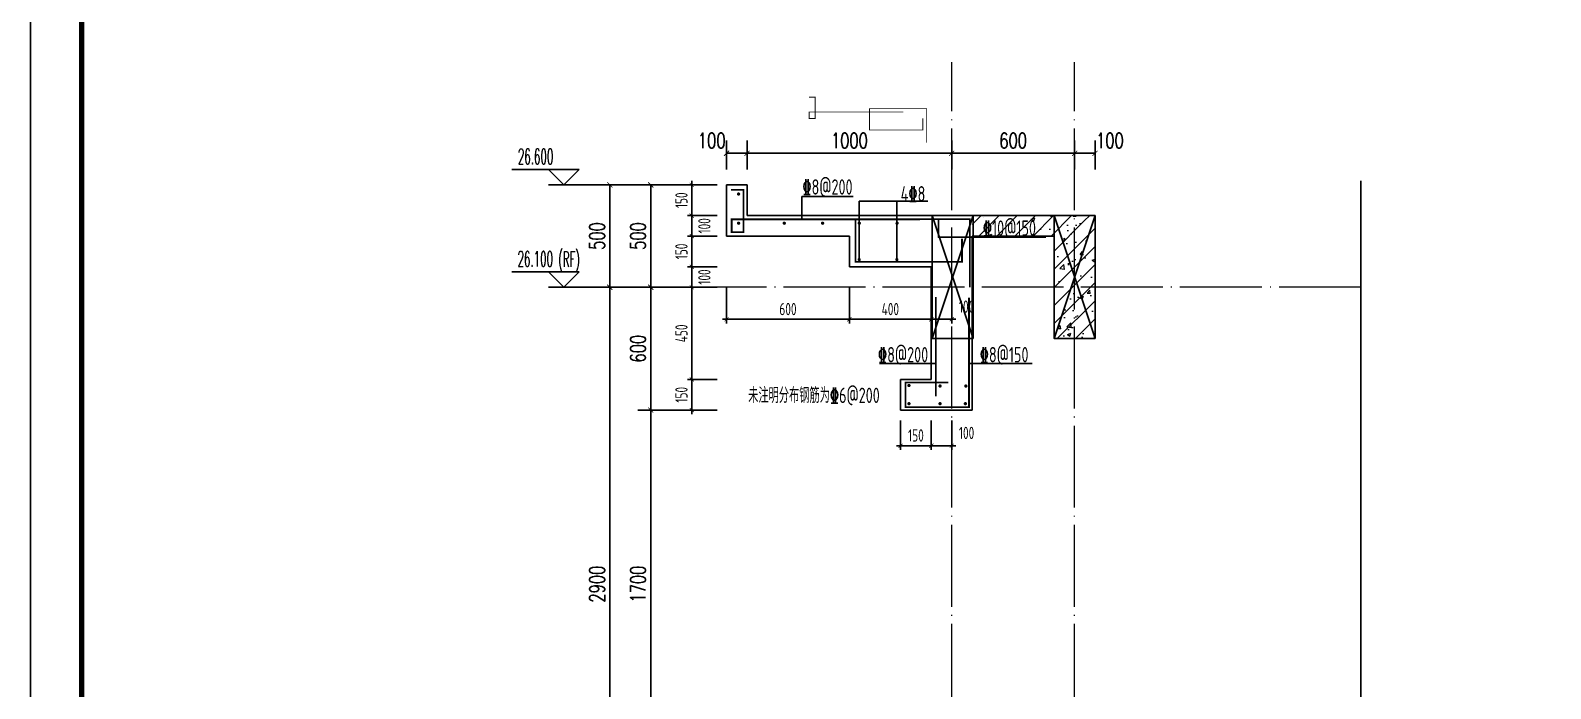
# Model space of a CAD drawing. Extents: x -812054 to 22247, y -644080 to 1003627.
# Drawn here: x -137315 to -129890, y -214228 to -211013 of the extents above; entities that cross this region are included whole.
import ezdxf

# ---------------------------------------------------------------- set-up
doc = ezdxf.new("R2010")
doc.units = 0
doc.header["$LTSCALE"] = 1000
doc.linetypes.add('DOTE', pattern=[2.42, 2, -0.2, 0.02, -0.2])
doc.layers.get('0').update_dxf_attribs({"linetype": 'CONTINUOUS'})
doc.layers.get('DEFPOINTS').update_dxf_attribs({"linetype": 'CONTINUOUS'})
for name, color, linetype in [('DIM', 2, 'CONTINUOUS'), ('DIM_ELEV', 3, 'CONTINUOUS'), ('DIM_SYMB', 3, 'CONTINUOUS'), ('PUB_DIM', 3, 'CONTINUOUS'), ('PUB_TEXT', 2, 'CONTINUOUS'), ('REIN', 6, 'CONTINUOUS'), ('S-大样-砼线', 7, 'CONTINUOUS'), ('S-引出线', 40, 'CONTINUOUS'), ('TEXT', 2, 'CONTINUOUS'), ('WALL', 5, 'CONTINUOUS')]:
    doc.layers.add(name, color=color, linetype=linetype)
for name, color, linetype, lineweight in [('DOTE', 19, 'DOTE', 9), ('PUB_HATCH', 8, 'CONTINUOUS', 9), ('图框', 9, 'CONTINUOUS', 18)]:
    doc.layers.add(name, color=color, linetype=linetype, lineweight=lineweight)
doc.layers.add('yichutu', color=7, linetype='CONTINUOUS', true_color=0xffffff)
doc.styles.add('_TCH_DIM', font='SIMPLEX.shx', dxfattribs={"width": 0.7, "bigfont": 'GBCBIG.shx'})
doc.styles.add('_TCH_DIM_T3', font='SIMPLEX', dxfattribs={"width": 0.705882, "bigfont": 'GBCBIG'})
doc.styles.add('TSSD_DIMENSION', font='Tssdeng.shx', dxfattribs={"width": 0.7, "bigfont": 'tssdchn.shx'})
doc.styles.add('TSSD_REIN', font='tssdeng.shx', dxfattribs={"width": 0.7, "height": 300, "bigfont": 'tssdchn.shx'})
doc.dimstyles.new('_TCH_ARCH&&25', dxfattribs={"dimtxt": 74.375, "dimasz": 25, "dimexe": 62.5, "dimexo": 75, "dimgap": 25, "dimtad": 1, "dimdec": 0, "dimzin": 0, "dimdsep": 46, "dimtxsty": '_TCH_DIM_T3', "dimblk": 'ARCHTICK', "dimcen": 0.09, "dimclrt": 7, "dimazin": 0, "dimtfac": 1, "dimtdec": 0, "dimtix": 1, "dimtmove": 2, "dimatfit": 3, "dimldrblk": 'ARCHTICK', "dimfxl": 1, "dimtolj": 1, "dimtzin": 0, "dimarcsym": 0})
doc.dimstyles.new('TSSD_20_20', dxfattribs={"dimtxt": 60, "dimasz": 20, "dimexe": 20, "dimexo": 50, "dimgap": 20, "dimtad": 1, "dimdec": 0, "dimzin": 0, "dimdsep": 46, "dimtxsty": 'TSSD_DIMENSION', "dimblk": 'ARCHTICK', "dimblk1": 'ARCHTICK', "dimblk2": 'ARCHTICK', "dimcen": 0, "dimdle": 20, "dimclrt": 7, "dimadec": 0, "dimazin": 0, "dimtfac": 1, "dimtdec": 0, "dimtix": 1, "dimtmove": 2, "dimatfit": 3, "dimfxl": 1, "dimtolj": 1, "dimtzin": 0, "dimarcsym": 0})
pattern_1 = [(45, (-700045.335, -61224.87), (-44.194174, 44.194174), []), (50, (-700045.33, -61224.87), (179.315046, -15.688034), [18.75, -206.25]), (355, (-700045.33, -61224.87), (-34.687833, 188.048033), [15, -165]), (100.4514, (-700030.4, -61226.18), (144.627345, 172.359886), [15.93505, -175.28553]), (46.1842, (-700045.33, -61174.87), (266.81026, -41.37975), [28.125, -309.375]), (96.6356, (-700023.1, -61178.32), (233.66568, 243.52947), [23.90257, -262.92825]), (351.1842, (-700045.33, -61174.87), (233.66549, 243.52965), [22.5, -247.5]), (21, (-700020.33, -61187.37), (149.226763, -100.654723), [18.75, -206.25]), (326, (-700020.33, -61187.37), (60.828833, 181.28751), [15, -165]), (71.4514, (-700007.9, -61195.76), (210.055657, 80.632624), [15.93505, -175.28553]), (37.5, (-700045.335, -61224.87), (3.039964, 83.2234635), [0, -163, 0, -167.5, 0, -165.625]), (7.5, (-700045.335, -61224.87), (65.767384, 98.602928), [0, -95.5, 0, -159.25, 0, -63.125]), (327.5, (-700101.085, -61224.87), (133.455609, -5.638718), [0, -62.5, 0, -195, 0, -258.75]), (317.5, (-700126.08, -61224.87), (145.796542, 25.026246), [0, -81.25, 0, -129.5, 0, -183.75])]

# ---------------------------------------------------------------- blocks, each defined once
blk = doc.blocks.new('GFDDDDRG')
at = {"layer": '图框'}
blk.add_lwpolyline([(923310, -107437), (923310, -159999), (893610, -159999), (893610, -107437)], close=True, dxfattribs=at)
blk.add_lwpolyline([(923310, -107437), (923310, -159999), (893610, -159999), (893610, -107437)], close=True, dxfattribs=at)
at = {"layer": '图框', "const_width": 50}
blk.add_lwpolyline([(894110, -159499), (922810, -159499), (922810, -108687), (894110, -108687)], close=True, dxfattribs=at)
blk = doc.blocks.new('yct-1051-594-26275-14850-25-1002.0')
at = {"layer": 'yichutu', "color": 7, "true_color": 0xffffff}
blk.add_lwpolyline([(0, 0), (0, 14850), (26275, 14850), (26275, 0)], close=True, dxfattribs=at)
blk = doc.blocks.new('_ArchTick')
at = {"color": 0, "linetype": 'ByBlock', "const_width": 0.15}
blk.add_lwpolyline([(-0.5, -0.5), (0.5, 0.5)], dxfattribs=at)
blk = doc.blocks.new('*D2891')
at = {"layer": 'DEFPOINTS', "color": 0, "transparency": 16777216}
for p in [(-133064.7, -212867.9), (-132914.7, -212867.9), (-132914.7, -213041.6)]:
    blk.add_point(p, dxfattribs=at)
at = {"layer": 'DIM', "color": 0, "lineweight": -2, "transparency": 16777216}
for p, q in [((-133064.7, -212917.9), (-133064.7, -213061.6)), ((-132914.7, -212917.9), (-132914.7, -213061.6)), ((-133084.7, -213041.6), (-132894.7, -213041.6))]:
    blk.add_line(p, q, dxfattribs=at)
at = {"layer": 'DIM', "color": 0, "lineweight": -2, "transparency": 16777216, "xscale": 20, "yscale": 20, "zscale": 20, "rotation": 180}
blk.add_blockref('_ArchTick', (-133064.7, -213041.6), dxfattribs=at)
at = {"layer": 'DIM', "color": 0, "lineweight": -2, "transparency": 16777216, "xscale": 20, "yscale": 20, "zscale": 20}
blk.add_blockref('_ArchTick', (-132914.7, -213041.6), dxfattribs=at)
at = {"layer": 'DIM', "color": 7, "transparency": 16777216, "insert": (-132989.7, -212991.6), "char_height": 60, "attachment_point": 5, "style": 'TSSD_DIMENSION'}
blk.add_mtext('\\A1;150', dxfattribs=at)
blk = doc.blocks.new('*D2892')
at = {"layer": 'DEFPOINTS', "color": 0, "transparency": 16777216}
for p in [(-132914.7, -212867.9), (-132814.7, -212867.9), (-132814.7, -213041.6)]:
    blk.add_point(p, dxfattribs=at)
at = {"layer": 'DIM', "color": 0, "lineweight": -2, "transparency": 16777216}
for p, q in [((-132914.7, -212917.9), (-132914.7, -213061.6)), ((-132814.7, -212917.9), (-132814.7, -213061.6)), ((-132934.7, -213041.6), (-132794.7, -213041.6))]:
    blk.add_line(p, q, dxfattribs=at)
at = {"layer": 'DIM', "color": 0, "lineweight": -2, "transparency": 16777216, "xscale": 20, "yscale": 20, "zscale": 20, "rotation": 180}
blk.add_blockref('_ArchTick', (-132914.7, -213041.6), dxfattribs=at)
at = {"layer": 'DIM', "color": 0, "lineweight": -2, "transparency": 16777216, "xscale": 20, "yscale": 20, "zscale": 20}
blk.add_blockref('_ArchTick', (-132814.7, -213041.6), dxfattribs=at)
at = {"layer": 'DIM', "color": 7, "transparency": 16777216, "insert": (-132742.3, -212979.4), "char_height": 60, "attachment_point": 5, "style": 'TSSD_DIMENSION'}
blk.add_mtext('\\A1;100', dxfattribs=at)
blk = doc.blocks.new('*D2893')
at = {"layer": 'DEFPOINTS', "color": 0, "transparency": 16777216}
for p in [(-133814.7, -211613.7), (-133914.7, -211767.9), (-133814.7, -211767.9)]:
    blk.add_point(p, dxfattribs=at)
at = {"layer": 'PUB_DIM', "color": 0, "lineweight": -2, "transparency": 16777216}
for p, q in [((-133914.7, -211692.9), (-133914.7, -211551.2)), ((-133814.7, -211692.9), (-133814.7, -211551.2)), ((-133914.7, -211613.7), (-133814.7, -211613.7))]:
    blk.add_line(p, q, dxfattribs=at)
at = {"layer": 'PUB_DIM', "color": 0, "lineweight": -2, "transparency": 16777216, "xscale": 25, "yscale": 25, "zscale": 25, "rotation": 180}
blk.add_blockref('_ArchTick', (-133914.7, -211613.7), dxfattribs=at)
at = {"layer": 'PUB_DIM', "color": 0, "lineweight": -2, "transparency": 16777216, "xscale": 25, "yscale": 25, "zscale": 25}
blk.add_blockref('_ArchTick', (-133814.7, -211613.7), dxfattribs=at)
at = {"layer": 'PUB_DIM', "color": 7, "transparency": 16777216, "insert": (-133987.2, -211551.6), "char_height": 74.38, "attachment_point": 5, "style": '_TCH_DIM_T3'}
blk.add_mtext('\\A1;100', dxfattribs=at)
blk = doc.blocks.new('*D2894')
at = {"layer": 'DEFPOINTS', "color": 0, "transparency": 16777216}
for p in [(-132814.7, -211613.7), (-133814.7, -211767.9), (-132814.7, -211767.9)]:
    blk.add_point(p, dxfattribs=at)
at = {"layer": 'PUB_DIM', "color": 0, "lineweight": -2, "transparency": 16777216}
for p, q in [((-133814.7, -211692.9), (-133814.7, -211551.2)), ((-132814.7, -211692.9), (-132814.7, -211551.2)), ((-133814.7, -211613.7), (-132814.7, -211613.7))]:
    blk.add_line(p, q, dxfattribs=at)
at = {"layer": 'PUB_DIM', "color": 0, "lineweight": -2, "transparency": 16777216, "xscale": 25, "yscale": 25, "zscale": 25, "rotation": 180}
blk.add_blockref('_ArchTick', (-133814.7, -211613.7), dxfattribs=at)
at = {"layer": 'PUB_DIM', "color": 0, "lineweight": -2, "transparency": 16777216, "xscale": 25, "yscale": 25, "zscale": 25}
blk.add_blockref('_ArchTick', (-132814.7, -211613.7), dxfattribs=at)
at = {"layer": 'PUB_DIM', "color": 7, "transparency": 16777216, "insert": (-133314.7, -211551.6), "char_height": 74.38, "attachment_point": 5, "style": '_TCH_DIM_T3'}
blk.add_mtext('\\A1;1000', dxfattribs=at)
blk = doc.blocks.new('*D2895')
at = {"layer": 'DEFPOINTS', "color": 0, "transparency": 16777216}
for p in [(-132214.7, -211613.7), (-132814.7, -211767.9), (-132214.7, -211767.9)]:
    blk.add_point(p, dxfattribs=at)
at = {"layer": 'PUB_DIM', "color": 0, "lineweight": -2, "transparency": 16777216}
for p, q in [((-132814.7, -211692.9), (-132814.7, -211551.2)), ((-132214.7, -211692.9), (-132214.7, -211551.2)), ((-132814.7, -211613.7), (-132214.7, -211613.7))]:
    blk.add_line(p, q, dxfattribs=at)
at = {"layer": 'PUB_DIM', "color": 0, "lineweight": -2, "transparency": 16777216, "xscale": 25, "yscale": 25, "zscale": 25, "rotation": 180}
blk.add_blockref('_ArchTick', (-132814.7, -211613.7), dxfattribs=at)
at = {"layer": 'PUB_DIM', "color": 0, "lineweight": -2, "transparency": 16777216, "xscale": 25, "yscale": 25, "zscale": 25}
blk.add_blockref('_ArchTick', (-132214.7, -211613.7), dxfattribs=at)
at = {"layer": 'PUB_DIM', "color": 7, "transparency": 16777216, "insert": (-132514.7, -211551.6), "char_height": 74.38, "attachment_point": 5, "style": '_TCH_DIM_T3'}
blk.add_mtext('\\A1;600', dxfattribs=at)
blk = doc.blocks.new('*D2896')
at = {"layer": 'DEFPOINTS', "color": 0, "transparency": 16777216}
for p in [(-132114.7, -211613.7), (-132214.7, -211767.9), (-132114.7, -211767.9)]:
    blk.add_point(p, dxfattribs=at)
at = {"layer": 'PUB_DIM', "color": 0, "lineweight": -2, "transparency": 16777216}
for p, q in [((-132214.7, -211692.9), (-132214.7, -211551.2)), ((-132114.7, -211692.9), (-132114.7, -211551.2)), ((-132214.7, -211613.7), (-132114.7, -211613.7))]:
    blk.add_line(p, q, dxfattribs=at)
at = {"layer": 'PUB_DIM', "color": 0, "lineweight": -2, "transparency": 16777216, "xscale": 25, "yscale": 25, "zscale": 25, "rotation": 180}
blk.add_blockref('_ArchTick', (-132214.7, -211613.7), dxfattribs=at)
at = {"layer": 'PUB_DIM', "color": 0, "lineweight": -2, "transparency": 16777216, "xscale": 25, "yscale": 25, "zscale": 25}
blk.add_blockref('_ArchTick', (-132114.7, -211613.7), dxfattribs=at)
at = {"layer": 'PUB_DIM', "color": 7, "transparency": 16777216, "insert": (-132042.3, -211551.6), "char_height": 74.38, "attachment_point": 5, "style": '_TCH_DIM_T3'}
blk.add_mtext('\\A1;100', dxfattribs=at)
blk = doc.blocks.new('*D2897')
at = {"layer": 'DEFPOINTS', "color": 0, "transparency": 16777216}
for p in [(-133914.7, -212217.9), (-133314.7, -212217.9), (-133314.7, -212424.4)]:
    blk.add_point(p, dxfattribs=at)
at = {"layer": 'DIM', "color": 0, "lineweight": -2, "transparency": 16777216}
for p, q in [((-133914.7, -212267.9), (-133914.7, -212444.4)), ((-133314.7, -212267.9), (-133314.7, -212444.4)), ((-133934.7, -212424.4), (-133294.7, -212424.4))]:
    blk.add_line(p, q, dxfattribs=at)
at = {"layer": 'DIM', "color": 0, "lineweight": -2, "transparency": 16777216, "xscale": 20, "yscale": 20, "zscale": 20, "rotation": 180}
blk.add_blockref('_ArchTick', (-133914.7, -212424.4), dxfattribs=at)
at = {"layer": 'DIM', "color": 0, "lineweight": -2, "transparency": 16777216, "xscale": 20, "yscale": 20, "zscale": 20}
blk.add_blockref('_ArchTick', (-133314.7, -212424.4), dxfattribs=at)
at = {"layer": 'DIM', "color": 7, "transparency": 16777216, "insert": (-133614.7, -212374.4), "char_height": 60, "attachment_point": 5, "style": 'TSSD_DIMENSION'}
blk.add_mtext('\\A1;600', dxfattribs=at)
blk = doc.blocks.new('*D2898')
at = {"layer": 'DEFPOINTS', "color": 0, "transparency": 16777216}
for p in [(-133314.7, -212217.9), (-132914.7, -212217.9), (-132914.7, -212424.4)]:
    blk.add_point(p, dxfattribs=at)
at = {"layer": 'DIM', "color": 0, "lineweight": -2, "transparency": 16777216}
for p, q in [((-133314.7, -212267.9), (-133314.7, -212444.4)), ((-132914.7, -212267.9), (-132914.7, -212444.4)), ((-133334.7, -212424.4), (-132894.7, -212424.4))]:
    blk.add_line(p, q, dxfattribs=at)
at = {"layer": 'DIM', "color": 0, "lineweight": -2, "transparency": 16777216, "xscale": 20, "yscale": 20, "zscale": 20, "rotation": 180}
blk.add_blockref('_ArchTick', (-133314.7, -212424.4), dxfattribs=at)
at = {"layer": 'DIM', "color": 0, "lineweight": -2, "transparency": 16777216, "xscale": 20, "yscale": 20, "zscale": 20}
blk.add_blockref('_ArchTick', (-132914.7, -212424.4), dxfattribs=at)
at = {"layer": 'DIM', "color": 7, "transparency": 16777216, "insert": (-133114.7, -212374.4), "char_height": 60, "attachment_point": 5, "style": 'TSSD_DIMENSION'}
blk.add_mtext('\\A1;400', dxfattribs=at)
blk = doc.blocks.new('*D2899')
at = {"layer": 'DEFPOINTS', "color": 0, "transparency": 16777216}
for p in [(-132914.7, -212217.9), (-132814.7, -212217.9), (-132814.7, -212424.4)]:
    blk.add_point(p, dxfattribs=at)
at = {"layer": 'DIM', "color": 0, "lineweight": -2, "transparency": 16777216}
for p, q in [((-132914.7, -212267.9), (-132914.7, -212444.4)), ((-132814.7, -212267.9), (-132814.7, -212444.4)), ((-132934.7, -212424.4), (-132794.7, -212424.4))]:
    blk.add_line(p, q, dxfattribs=at)
at = {"layer": 'DIM', "color": 0, "lineweight": -2, "transparency": 16777216, "xscale": 20, "yscale": 20, "zscale": 20, "rotation": 180}
blk.add_blockref('_ArchTick', (-132914.7, -212424.4), dxfattribs=at)
at = {"layer": 'DIM', "color": 0, "lineweight": -2, "transparency": 16777216, "xscale": 20, "yscale": 20, "zscale": 20}
blk.add_blockref('_ArchTick', (-132814.7, -212424.4), dxfattribs=at)
at = {"layer": 'DIM', "color": 7, "transparency": 16777216, "insert": (-132742.3, -212362.2), "char_height": 60, "attachment_point": 5, "style": 'TSSD_DIMENSION'}
blk.add_mtext('\\A1;100', dxfattribs=at)
blk = doc.blocks.new('*D2902')
at = {"layer": 'DEFPOINTS', "color": 0, "transparency": 16777216}
for p in [(-134084.9, -211767.9), (-133910.3, -211767.9), (-133910.3, -211917.9)]:
    blk.add_point(p, dxfattribs=at)
at = {"layer": 'DIM', "color": 0, "lineweight": -2, "transparency": 16777216}
for p, q in [((-134084.9, -211937.9), (-134084.9, -211747.9)), ((-133960.3, -211767.9), (-134104.9, -211767.9)), ((-133960.3, -211917.9), (-134104.9, -211917.9))]:
    blk.add_line(p, q, dxfattribs=at)
at = {"layer": 'DIM', "color": 0, "lineweight": -2, "transparency": 16777216, "xscale": 20, "yscale": 20, "zscale": 20}
for p, rotation in [((-134084.9, -211767.9), 90), ((-134084.9, -211917.9), 270)]:
    blk.add_blockref('_ArchTick', p, dxfattribs=dict(at, rotation=rotation))
at = {"layer": 'DIM', "color": 7, "transparency": 16777216, "insert": (-134134.9, -211842.9), "char_height": 60, "attachment_point": 5, "rotation": 90, "style": 'TSSD_DIMENSION'}
blk.add_mtext('\\A1;150', dxfattribs=at)
blk = doc.blocks.new('*D2903')
at = {"layer": 'DEFPOINTS', "color": 0, "transparency": 16777216}
for p in [(-134084.9, -212017.9), (-133910.3, -212017.9), (-133910.3, -212167.9)]:
    blk.add_point(p, dxfattribs=at)
at = {"layer": 'DIM', "color": 0, "lineweight": -2, "transparency": 16777216}
for p, q in [((-133960.3, -212017.9), (-134104.9, -212017.9)), ((-134084.9, -212187.9), (-134084.9, -211997.9)), ((-133960.3, -212167.9), (-134104.9, -212167.9))]:
    blk.add_line(p, q, dxfattribs=at)
at = {"layer": 'DIM', "color": 0, "lineweight": -2, "transparency": 16777216, "xscale": 20, "yscale": 20, "zscale": 20}
for p, rotation in [((-134084.9, -212017.9), 90), ((-134084.9, -212167.9), 270)]:
    blk.add_blockref('_ArchTick', p, dxfattribs=dict(at, rotation=rotation))
at = {"layer": 'DIM', "color": 7, "transparency": 16777216, "insert": (-134134.9, -212092.9), "char_height": 60, "attachment_point": 5, "rotation": 90, "style": 'TSSD_DIMENSION'}
blk.add_mtext('\\A1;150', dxfattribs=at)
blk = doc.blocks.new('*D2904')
at = {"layer": 'DEFPOINTS', "color": 0, "transparency": 16777216}
for p in [(-134084.9, -212167.9), (-133910.3, -212167.9), (-133910.3, -212267.9)]:
    blk.add_point(p, dxfattribs=at)
at = {"layer": 'DIM', "color": 0, "lineweight": -2, "transparency": 16777216}
for p, q in [((-133960.3, -212167.9), (-134104.9, -212167.9)), ((-134084.9, -212287.9), (-134084.9, -212147.9)), ((-133960.3, -212267.9), (-134104.9, -212267.9))]:
    blk.add_line(p, q, dxfattribs=at)
at = {"layer": 'DIM', "color": 0, "lineweight": -2, "transparency": 16777216, "xscale": 20, "yscale": 20, "zscale": 20}
for p, rotation in [((-134084.9, -212167.9), 90), ((-134084.9, -212267.9), 270)]:
    blk.add_blockref('_ArchTick', p, dxfattribs=dict(at, rotation=rotation))
at = {"layer": 'DIM', "color": 7, "transparency": 16777216, "insert": (-134023, -212217.9), "char_height": 60, "attachment_point": 5, "rotation": 90, "style": 'TSSD_DIMENSION'}
blk.add_mtext('\\A1;100', dxfattribs=at)
blk = doc.blocks.new('*D2905')
at = {"layer": 'DEFPOINTS', "color": 0, "transparency": 16777216}
for p in [(-134084.9, -212267.9), (-133910.3, -212267.9), (-133910.3, -212717.9)]:
    blk.add_point(p, dxfattribs=at)
at = {"layer": 'DIM', "color": 0, "lineweight": -2, "transparency": 16777216}
for p, q in [((-133960.3, -212267.9), (-134104.9, -212267.9)), ((-134084.9, -212737.9), (-134084.9, -212247.9)), ((-133960.3, -212717.9), (-134104.9, -212717.9))]:
    blk.add_line(p, q, dxfattribs=at)
at = {"layer": 'DIM', "color": 0, "lineweight": -2, "transparency": 16777216, "xscale": 20, "yscale": 20, "zscale": 20}
for p, rotation in [((-134084.9, -212267.9), 90), ((-134084.9, -212717.9), 270)]:
    blk.add_blockref('_ArchTick', p, dxfattribs=dict(at, rotation=rotation))
at = {"layer": 'DIM', "color": 7, "transparency": 16777216, "insert": (-134134.9, -212492.9), "char_height": 60, "attachment_point": 5, "rotation": 90, "style": 'TSSD_DIMENSION'}
blk.add_mtext('\\A1;450', dxfattribs=at)
blk = doc.blocks.new('*D2906')
at = {"layer": 'DEFPOINTS', "color": 0, "transparency": 16777216}
for p in [(-134084.9, -212717.9), (-133910.3, -212717.9), (-133910.3, -212867.9)]:
    blk.add_point(p, dxfattribs=at)
at = {"layer": 'DIM', "color": 0, "lineweight": -2, "transparency": 16777216}
for p, q in [((-133960.3, -212717.9), (-134104.9, -212717.9)), ((-134084.9, -212887.9), (-134084.9, -212697.9)), ((-133960.3, -212867.9), (-134104.9, -212867.9))]:
    blk.add_line(p, q, dxfattribs=at)
at = {"layer": 'DIM', "color": 0, "lineweight": -2, "transparency": 16777216, "xscale": 20, "yscale": 20, "zscale": 20}
for p, rotation in [((-134084.9, -212717.9), 90), ((-134084.9, -212867.9), 270)]:
    blk.add_blockref('_ArchTick', p, dxfattribs=dict(at, rotation=rotation))
at = {"layer": 'DIM', "color": 7, "transparency": 16777216, "insert": (-134134.9, -212792.9), "char_height": 60, "attachment_point": 5, "rotation": 90, "style": 'TSSD_DIMENSION'}
blk.add_mtext('\\A1;150', dxfattribs=at)
blk = doc.blocks.new('*D2930')
at = {"layer": 'DEFPOINTS', "color": 0, "transparency": 16777216}
for p in [(-134284.9, -212867.9), (-133984.9, -212867.9), (-133984.9, -214567.9)]:
    blk.add_point(p, dxfattribs=at)
at = {"layer": 'PUB_DIM', "color": 0, "lineweight": -2, "transparency": 16777216}
for p, q in [((-134059.9, -212867.9), (-134347.4, -212867.9)), ((-134284.9, -214567.9), (-134284.9, -212867.9)), ((-134059.9, -214567.9), (-134347.4, -214567.9))]:
    blk.add_line(p, q, dxfattribs=at)
at = {"layer": 'PUB_DIM', "color": 0, "lineweight": -2, "transparency": 16777216, "xscale": 25, "yscale": 25, "zscale": 25}
for p, rotation in [((-134284.9, -212867.9), 90), ((-134284.9, -214567.9), 270)]:
    blk.add_blockref('_ArchTick', p, dxfattribs=dict(at, rotation=rotation))
at = {"layer": 'PUB_DIM', "color": 7, "transparency": 16777216, "insert": (-134347.1, -213717.9), "char_height": 74.38, "attachment_point": 5, "rotation": 90, "style": '_TCH_DIM_T3'}
blk.add_mtext('\\A1;1700', dxfattribs=at)
blk = doc.blocks.new('*D2931')
at = {"layer": 'DEFPOINTS', "color": 0, "transparency": 16777216}
for p in [(-134284.9, -212267.9), (-133984.9, -212267.9), (-133984.9, -212867.9)]:
    blk.add_point(p, dxfattribs=at)
at = {"layer": 'PUB_DIM', "color": 0, "lineweight": -2, "transparency": 16777216}
for p, q in [((-134059.9, -212267.9), (-134347.4, -212267.9)), ((-134284.9, -212867.9), (-134284.9, -212267.9)), ((-134059.9, -212867.9), (-134347.4, -212867.9))]:
    blk.add_line(p, q, dxfattribs=at)
at = {"layer": 'PUB_DIM', "color": 0, "lineweight": -2, "transparency": 16777216, "xscale": 25, "yscale": 25, "zscale": 25}
for p, rotation in [((-134284.9, -212267.9), 90), ((-134284.9, -212867.9), 270)]:
    blk.add_blockref('_ArchTick', p, dxfattribs=dict(at, rotation=rotation))
at = {"layer": 'PUB_DIM', "color": 7, "transparency": 16777216, "insert": (-134347.1, -212567.9), "char_height": 74.38, "attachment_point": 5, "rotation": 90, "style": '_TCH_DIM_T3'}
blk.add_mtext('\\A1;600', dxfattribs=at)
blk = doc.blocks.new('*D2932')
at = {"layer": 'DEFPOINTS', "color": 0, "transparency": 16777216}
for p in [(-134284.9, -211767.9), (-133984.9, -211767.9), (-133984.9, -212267.9)]:
    blk.add_point(p, dxfattribs=at)
at = {"layer": 'PUB_DIM', "color": 0, "lineweight": -2, "transparency": 16777216}
for p, q in [((-134059.9, -211767.9), (-134347.4, -211767.9)), ((-134284.9, -212267.9), (-134284.9, -211767.9)), ((-134059.9, -212267.9), (-134347.4, -212267.9))]:
    blk.add_line(p, q, dxfattribs=at)
at = {"layer": 'PUB_DIM', "color": 0, "lineweight": -2, "transparency": 16777216, "xscale": 25, "yscale": 25, "zscale": 25}
for p, rotation in [((-134284.9, -211767.9), 90), ((-134284.9, -212267.9), 270)]:
    blk.add_blockref('_ArchTick', p, dxfattribs=dict(at, rotation=rotation))
at = {"layer": 'PUB_DIM', "color": 7, "transparency": 16777216, "insert": (-134347.1, -212017.9), "char_height": 74.38, "attachment_point": 5, "rotation": 90, "style": '_TCH_DIM_T3'}
blk.add_mtext('\\A1;500', dxfattribs=at)
blk = doc.blocks.new('*D2937')
at = {"layer": 'DEFPOINTS', "color": 0, "transparency": 16777216}
for p in [(-134484.9, -212267.9), (-133984.9, -212267.9), (-133984.9, -215167.9)]:
    blk.add_point(p, dxfattribs=at)
at = {"layer": 'PUB_DIM', "color": 0, "lineweight": -2, "transparency": 16777216}
for p, q in [((-134059.9, -212267.9), (-134547.4, -212267.9)), ((-134484.9, -215167.9), (-134484.9, -212267.9)), ((-134059.9, -215167.9), (-134547.4, -215167.9))]:
    blk.add_line(p, q, dxfattribs=at)
at = {"layer": 'PUB_DIM', "color": 0, "lineweight": -2, "transparency": 16777216, "xscale": 25, "yscale": 25, "zscale": 25}
for p, rotation in [((-134484.9, -212267.9), 90), ((-134484.9, -215167.9), 270)]:
    blk.add_blockref('_ArchTick', p, dxfattribs=dict(at, rotation=rotation))
at = {"layer": 'PUB_DIM', "color": 7, "transparency": 16777216, "insert": (-134547.1, -213717.9), "char_height": 74.38, "attachment_point": 5, "rotation": 90, "style": '_TCH_DIM_T3'}
blk.add_mtext('\\A1;2900', dxfattribs=at)
blk = doc.blocks.new('*D2938')
at = {"layer": 'DEFPOINTS', "color": 0, "transparency": 16777216}
for p in [(-134484.9, -211767.9), (-133984.9, -211767.9), (-133984.9, -212267.9)]:
    blk.add_point(p, dxfattribs=at)
at = {"layer": 'PUB_DIM', "color": 0, "lineweight": -2, "transparency": 16777216}
for p, q in [((-134059.9, -211767.9), (-134547.4, -211767.9)), ((-134484.9, -212267.9), (-134484.9, -211767.9)), ((-134059.9, -212267.9), (-134547.4, -212267.9))]:
    blk.add_line(p, q, dxfattribs=at)
at = {"layer": 'PUB_DIM', "color": 0, "lineweight": -2, "transparency": 16777216, "xscale": 25, "yscale": 25, "zscale": 25}
for p, rotation in [((-134484.9, -211767.9), 90), ((-134484.9, -212267.9), 270)]:
    blk.add_blockref('_ArchTick', p, dxfattribs=dict(at, rotation=rotation))
at = {"layer": 'PUB_DIM', "color": 7, "transparency": 16777216, "insert": (-134547.1, -212017.9), "char_height": 74.38, "attachment_point": 5, "rotation": 90, "style": '_TCH_DIM_T3'}
blk.add_mtext('\\A1;500', dxfattribs=at)
blk = doc.blocks.new('A$C554E5645')
at = {"layer": 'REIN'}
for points in [[(382.1, 1518.4, 4.5, 4.5, 0), (412.4, 1518.4, 4.5, 4.5, 0), (412.4, 1415.2, 4.5, 4.5, 0), (383.2, 1415.2, 4.5, 4.5, 0), (383.2, 1446.3, 4.5, 4.5, 0), (843.2, 1446.3, 4.5, 4.5, 0)], [(2.2, 1065.9, 9, 9, 0), (62.7, 1065.9, 9, 9, 0), (62.7, 859.6, 9, 9, 0), (4.5, 859.6, 9, 9, 0), (4.5, 921.8, 9, 9, 0), (924.4, 921.8, 9, 9, 0)], [(1063.2, 125, 9, 9, 0), (854.1, 125, 9, 9, 0), (854.1, 4.5, 9, 9, 0), (1164.3, 4.5, 9, 9, 0), (1164.3, 539.4, 9, 9, 0)], [(1002.3, 542.3, 9, 9, 0), (1002.3, 57.2, 9, 9, 0)]]:
    blk.add_lwpolyline(points, format="xyseb", dxfattribs=at)
for points, const_width in [([(957.2, 1296.4), (957.2, 1462.6), (678, 1462.6), (678, 1358.4), (938.1, 1358.4), (938.1, 1414.8)], 4.5), ([(1168.1, 590.4), (1168.1, 922.8), (609.8, 922.8), (609.8, 714.5), (1130.1, 714.5), (1130.1, 827.2)], 9)]:
    blk.add_lwpolyline(points, dxfattribs=dict(at, const_width=const_width))
at = {"layer": 'REIN', "const_width": 8}
for points in [[(34.7, 1045.7, 1), (42.7, 1045.7, 1)], [(34.7, 903.2, 1), (42.7, 903.2, 1)], [(257.7, 903.2, 1), (265.7, 903.2, 1)], [(445.1, 903.2, 1), (453.1, 903.2, 1)], [(624.1, 903.2, 1), (632.1, 903.2, 1)], [(808.9, 903.2, 1), (816.9, 903.2, 1)], [(623.7, 725.8, 1), (631.7, 725.8, 1)], [(807.7, 725.8, 1), (815.7, 725.8, 1)], [(866.8, 110.6, 1), (874.8, 110.6, 1)], [(1018.7, 108, 1), (1026.7, 108, 1)], [(1144.8, 108, 1), (1152.8, 108, 1)], [(866.8, 21.8, 1), (874.8, 21.8, 1)], [(1018.7, 21.8, 1), (1026.7, 21.8, 1)], [(1142.4, 21.8, 1), (1150.4, 21.8, 1)]]:
    blk.add_lwpolyline(points, format="xyb", close=True, dxfattribs=at)
at = {"layer": 'S-大样-砼线'}
for p, q in [((984.3, 940.4), (1184.3, 340.3)), ((1184.3, 940.4), (984.3, 340.3))]:
    blk.add_line(p, q, dxfattribs=at)
blk.add_lwpolyline([(1184.3, 940.4), (984.3, 940.4), (984.3, 340.3), (1184.3, 340.3)], close=True, dxfattribs=at)
at = {"layer": 'S-引出线'}
for p, q in [((347.1, 921.8), (347.1, 1033.5)), ((347.1, 1033.5), (598.5, 1033.5)), ((627.7, 725.8), (627.7, 1010.5)), ((627.7, 1010.5), (963.3, 1010.5)), ((811.7, 725.8), (811.7, 1010.5)), ((726.4, 218.4), (1002.3, 218.4)), ((1164.3, 218.4), (1472, 218.4))]:
    blk.add_line(p, q, dxfattribs=at)
blk.add_lwpolyline([(1014.7, 922.8), (1014.7, 835), (1539.5, 835)], dxfattribs=at)
at = {"layer": 'TEXT', "style": 'TSSD_REIN', "width": 0.7}
for s, rotation, p in [('%%1328@200', 0, (350.3, 1042.7)), ('4%%1328', 0, (830.4, 1009.4)), ('%%13210@150', 360, (1231.6, 842)), ('%%1328@200', 0, (719.6, 223.6)), ('%%1328@150', 0, (1216.5, 223.6)), ('未注明分布钢筋为%%1326@200', 0, (85.6, 25))]:
    blk.add_text(s, height=75, rotation=rotation, dxfattribs=at).set_placement(p)
blk = doc.blocks.new('*D3028')
at = {"layer": 'DEFPOINTS', "color": 0, "transparency": 16777216}
for p in [(-134084.9, -211917.9), (-133910.3, -211917.9), (-133910.3, -212017.9)]:
    blk.add_point(p, dxfattribs=at)
at = {"layer": 'DIM', "color": 0, "lineweight": -2, "transparency": 16777216}
for p, q in [((-134084.9, -212037.9), (-134084.9, -211897.9)), ((-133960.3, -211917.9), (-134104.9, -211917.9)), ((-133960.3, -212017.9), (-134104.9, -212017.9))]:
    blk.add_line(p, q, dxfattribs=at)
at = {"layer": 'DIM', "color": 0, "lineweight": -2, "transparency": 16777216, "xscale": 20, "yscale": 20, "zscale": 20}
for p, rotation in [((-134084.9, -211917.9), 90), ((-134084.9, -212017.9), 270)]:
    blk.add_blockref('_ArchTick', p, dxfattribs=dict(at, rotation=rotation))
at = {"layer": 'DIM', "color": 7, "transparency": 16777216, "insert": (-134023, -211967.9), "char_height": 60, "attachment_point": 5, "rotation": 90, "style": 'TSSD_DIMENSION'}
blk.add_mtext('\\A1;100', dxfattribs=at)
blk = doc.blocks.new('20210902.15310664')
at = {"layer": 'DOTE', "color": 1, "linetype": 'DOTE', "ltscale": 0.2}
for p, q in [((79213.2, -133245.9), (79213.2, -113645.9)), ((79813.2, -133245.9), (79813.2, -113645.9)), ((81211.7, -114745.9), (78043, -114745.9))]:
    blk.add_line(p, q, dxfattribs=at)

msp = doc.modelspace()

# ---------------------------------------------------------------- hatches: boundary and pattern name
at = {"layer": 'PUB_HATCH'}
h = msp.add_hatch(dxfattribs=at)
h.set_pattern_fill('钢筋混凝土', color=256, scale=25, style=0)
h.set_pattern_definition(pattern_1)
h.paths.add_polyline_path([(-132714.74, -211917.9), (-132714.74, -212017.9), (-132314.74, -212017.9), (-132114.74, -211917.9)])
h = msp.add_hatch(dxfattribs=at)
h.set_pattern_fill('钢筋混凝土', color=256, scale=25, style=0)
h.set_pattern_definition(pattern_1)
h.paths.add_polyline_path([(-132114.74, -211917.9), (-132314.74, -212017.9), (-132314.74, -212517.9), (-132114.74, -212517.9)])

# ---------------------------------------------------------------- linework, layer by layer
at = {"layer": 'DIM_ELEV'}
for p, q in [((-134634.93, -211692.9), (-134962.93, -211692.9)), ((-134709.93, -211767.9), (-134784.93, -211692.9)), ((-134709.93, -211767.9), (-134634.93, -211692.9)), ((-134284.93, -211767.9), (-134784.93, -211767.9)), ((-134634.93, -212192.9), (-134962.93, -212192.9)), ((-134709.93, -212267.9), (-134784.93, -212192.9)), ((-134709.93, -212267.9), (-134634.93, -212192.9)), ((-134284.93, -212267.9), (-134784.93, -212267.9))]:
    msp.add_line(p, q, dxfattribs=at)
at = {"layer": 'DIM_SYMB'}
msp.add_lwpolyline([(-130816.21, -211747.9), (-130816.21, -221379.78), (-130763.71, -221398.89), (-130868.71, -221417.4), (-130816.21, -221436.03), (-130816.21, -231067.9)], dxfattribs=at)
at = {"layer": 'S-大样-砼线'}
for p, q in [((-132314.75, -211917.92), (-132114.75, -212517.92)), ((-132114.74, -211917.92), (-132314.74, -212517.92))]:
    msp.add_line(p, q, dxfattribs=at)
msp.add_lwpolyline([(-132114.75, -211917.92), (-132314.75, -211917.92), (-132314.75, -212517.92), (-132114.75, -212517.92)], close=True, dxfattribs=at)
at = {"layer": 'WALL'}
for p, q in [((-133814.74, -211767.9), (-133914.74, -211767.9)), ((-133914.74, -211767.9), (-133914.74, -212017.9)), ((-133814.74, -211917.9), (-133814.74, -211767.9)), ((-132714.74, -211917.9), (-133814.74, -211917.9)), ((-132114.74, -211917.9), (-132714.74, -211917.9)), ((-132114.74, -211917.9), (-132114.74, -212517.9)), ((-133914.74, -212017.9), (-133314.74, -212017.9)), ((-133314.74, -212017.9), (-133314.74, -212167.9)), ((-132714.74, -212867.9), (-132714.74, -212017.9)), ((-132314.74, -212017.9), (-132714.74, -212017.9)), ((-132314.74, -212017.9), (-132314.74, -212517.9)), ((-133314.74, -212167.9), (-132914.74, -212167.9)), ((-132914.74, -212167.9), (-132914.74, -212717.9)), ((-132114.74, -212517.9), (-132314.74, -212517.9)), ((-132914.74, -212717.9), (-133064.74, -212717.9)), ((-133064.74, -212717.9), (-133064.74, -212867.9)), ((-133064.74, -212867.9), (-132714.74, -212867.9))]:
    msp.add_line(p, q, dxfattribs=at)

# ---------------------------------------------------------------- block references
at = {"xscale": 0.5, "yscale": 0.5, "zscale": 0.5}
msp.add_blockref('GFDDDDRG', (-584119.72, -154941.4), dxfattribs=at)
at = {"layer": 'DOTE'}
msp.add_blockref('20210902.15310664', (-212027.92, -97522.01), dxfattribs=at)
at = {"layer": 'TEXT'}
msp.add_blockref('A$C554E5645', (-133894.58, -212858.26), dxfattribs=at)
at = {"layer": 'yichutu', "rotation": 270}
msp.add_blockref('yct-1051-594-26275-14850-25-1002.0', (-137314.83, -208659.88), dxfattribs=at)

# ---------------------------------------------------------------- texts
at = {"layer": 'PUB_TEXT', "style": '_TCH_DIM', "width": 0.494118}
for s, p in [('26.600', (-134934.03, -211666.65)), ('26.100', (-134935.43, -212166.65)), ('(RF)', (-134736.68, -212167.88))]:
    msp.add_text(s, height=74.375, dxfattribs=at).set_placement(p)

# ---------------------------------------------------------------- dimensions: what is measured, and where the dimension line sits
at = {"layer": 'DIM'}
for p1, p2, distance, picture, middle in [((-133910.32, -211917.9), (-133910.32, -211767.9), 174.61, '*D2902', (-134134.93, -211842.9)), ((-133910.32, -212167.9), (-133910.32, -212017.9), 174.61, '*D2903', (-134134.93, -212092.9)), ((-133910.32, -212717.9), (-133910.32, -212267.9), 174.61, '*D2905', (-134134.93, -212492.9)), ((-133914.74, -212217.9), (-133314.74, -212217.9), -206.45, '*D2897', (-133614.74, -212374.35)), ((-133314.74, -212217.9), (-132914.74, -212217.9), -206.45, '*D2898', (-133114.74, -212374.35)), ((-133910.32, -212867.9), (-133910.32, -212717.9), 174.61, '*D2906', (-134134.93, -212792.9)), ((-133064.74, -212867.9), (-132914.74, -212867.9), -173.71, '*D2891', (-132989.74, -212991.61))]:
    dim = msp.add_aligned_dim(p1=p1, p2=p2, distance=distance, dimstyle='TSSD_20_20', dxfattribs=at)
    dim.commit()
    dim.dimension.update_dxf_attribs({"geometry": picture, "text_midpoint": middle})
for base, p1, p2, angle, picture, middle in [((-134084.93, -211917.9), (-133910.32, -212017.9), (-133910.32, -211917.9), 90, '*D3028', (-134022.95, -211967.9)), ((-134084.93, -212167.9), (-133910.32, -212267.9), (-133910.32, -212167.9), 90, '*D2904', (-134022.95, -212217.9)), ((-132814.74, -212424.35), (-132914.74, -212217.9), (-132814.74, -212217.9), 360, '*D2899', (-132742.32, -212362.17)), ((-132814.74, -213041.61), (-132914.74, -212867.9), (-132814.74, -212867.9), 360, '*D2892', (-132742.32, -212979.42))]:
    dim = msp.add_linear_dim(base=base, p1=p1, p2=p2, angle=angle, dimstyle='TSSD_20_20', dxfattribs=at)
    dim.commit()
    dim.dimension.update_dxf_attribs({"geometry": picture, "text_midpoint": middle, "dimtype": 161})
at = {"layer": 'PUB_DIM'}
for base, p1, p2, picture, middle in [((-133814.74, -211613.74), (-133914.74, -211767.9), (-133814.74, -211767.9), '*D2893', (-133987.15, -211551.55)), ((-132114.74, -211613.74), (-132214.74, -211767.9), (-132114.74, -211767.9), '*D2896', (-132042.32, -211551.55))]:
    dim = msp.add_linear_dim(base=base, p1=p1, p2=p2, angle=360, dimstyle='_TCH_ARCH&&25', dxfattribs=at)
    dim.commit()
    dim.dimension.update_dxf_attribs({"geometry": picture, "text_midpoint": middle, "dimtype": 161})
for p1, p2, distance, picture, middle in [((-133814.74, -211767.9), (-132814.74, -211767.9), 154.16, '*D2894', (-133314.74, -211551.55)), ((-132814.74, -211767.9), (-132214.74, -211767.9), 154.16, '*D2895', (-132514.74, -211551.55)), ((-133984.93, -212267.9), (-133984.93, -211767.9), 500, '*D2938', (-134547.12, -212017.9)), ((-133984.93, -212267.9), (-133984.93, -211767.9), 300, '*D2932', (-134347.12, -212017.9)), ((-133984.93, -215167.9), (-133984.93, -212267.9), 500, '*D2937', (-134547.12, -213717.9)), ((-133984.93, -212867.9), (-133984.93, -212267.9), 300, '*D2931', (-134347.12, -212567.9)), ((-133984.93, -214567.9), (-133984.93, -212867.9), 300, '*D2930', (-134347.12, -213717.9))]:
    dim = msp.add_aligned_dim(p1=p1, p2=p2, distance=distance, dimstyle='_TCH_ARCH&&25', dxfattribs=at)
    dim.commit()
    dim.dimension.update_dxf_attribs({"geometry": picture, "text_midpoint": middle})

doc.saveas('drawing.dxf')
